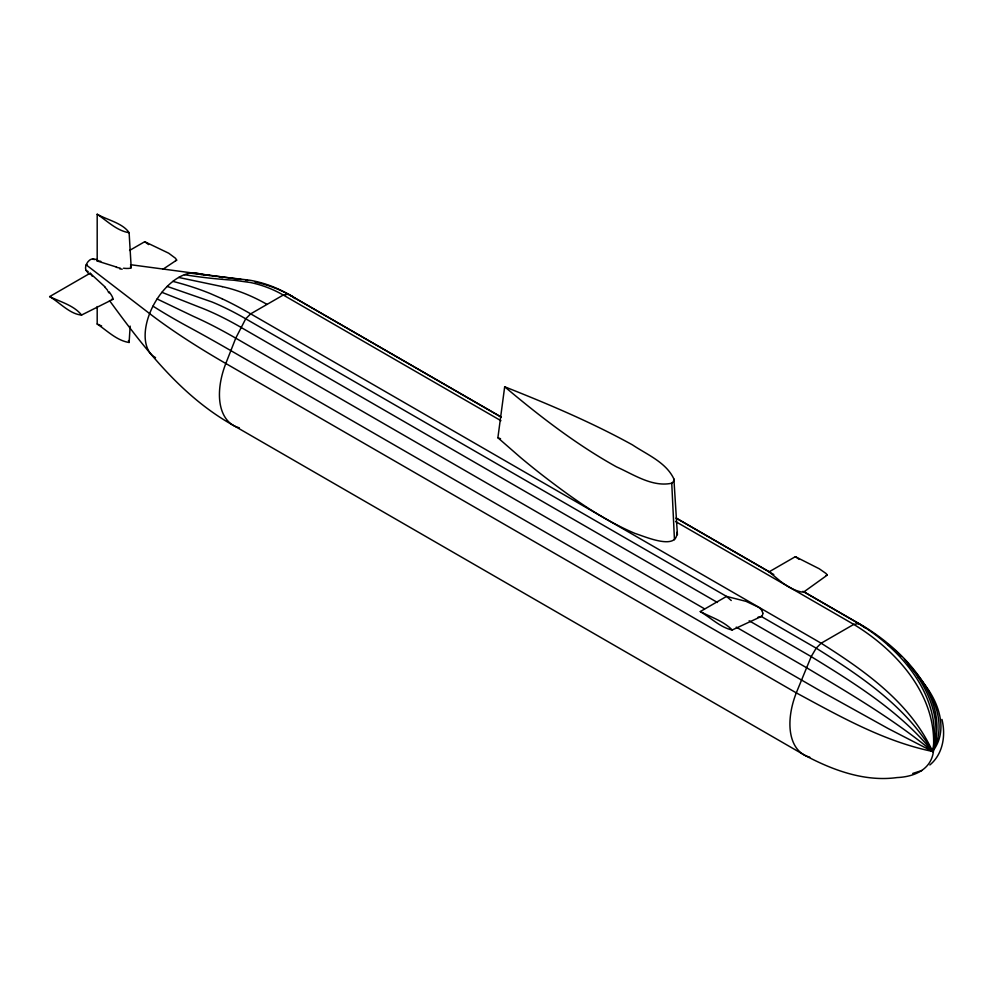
<?xml version="1.0" encoding="UTF-8"?>
<svg xmlns="http://www.w3.org/2000/svg" width="993" height="993" viewBox="0 0 993 993"><rect width="100%" height="100%" fill="white"/><g stroke="black" fill="none" stroke-linecap="round" stroke-linejoin="round"><path stroke-width="1.49" d="M97.19 306.527L97.19 324.041C107.182 330.719 116.889 340.661 129.115 342.473L130.157 326.101M675.55 521.511L853.757 624.398C895.5 649.683 935.195 693.077 933.619 744.725C934.996 766.906 917.582 776.687 897.027 777.569C864.816 782.012 832.742 770.233 804.69 755.226L234.211 425.86C181.545 396.803 144.32 348.208 109.503 300.581M676.928 532.31C677.549 551.351 643.861 536.059 635.148 533.489C601.386 519.202 571.434 497.505 542.526 475.275A1160.643 670.089 0 0 1 520.742 457.674L497.89 437.752L504.68 386.774C548.186 404.002 591.443 422.248 632.454 444.876C646.989 454.62 666.129 462.291 673.899 478.986L677.412 534.805M673.899 478.986L673.552 481.444L671.752 483.231C652.302 487.414 633.621 474.455 616.529 466.884C576.35 444.566 539.77 416.315 504.68 386.774M109.106 291.818C110.211 293.208 115.498 300.594 111.477 299.34M87.235 264.945L86.18 264.858L149.633 313.602A404.052 85.386 21.2 0 0 225.808 363.5L796.287 692.866C839.656 716.276 883.832 741.411 932.539 751.44C943.598 698.129 901.694 649.31 858.734 623.604L802.878 591.307M152.984 306.142A459.262 101.708 14.9 0 0 188.67 327.007A346.234 30.51 33.6 0 1 230.773 350.591L819.163 690.222L888.462 728.701L932.539 751.44C943.648 718.522 926.01 683.743 904.449 659.352M49.65 296.597C60.424 301.922 73.892 305.347 81.575 315.029C70.069 314.272 59.667 302.493 49.65 296.597L90.115 273.236L105.159 287.039M129.562 250.459L144.73 241.709L168.673 253.19L175.525 258.292L176.655 260.129L175.525 260.675M736.247 627.129L806.242 667.532C849.586 693.437 893.539 719.155 932.539 751.44C951.716 699.655 904.486 651.209 863.711 626.298L804.28 591.989M500.559 416.626L288.255 294.238L283.278 295.033L250.683 313.85L245.705 318.803L235.751 338.166L225.808 363.5A67.226 38.814 -60 0 0 239.325 427.797M921.268 680.515C937.665 699.035 949.78 729.607 932.539 751.44C905.802 706.073 859.913 675.6 816.184 648.168L761.308 616.479L732.189 629.996C720.67 627.663 710.541 617.596 700.276 611.576L726.541 596.408L746.066 601.361L758.54 607.219A23.273 17.216 -20.9 0 1 762.065 610.683M676.32 518.284L769.091 571.844L795.356 556.676L819.287 568.79L826.151 573.582L827.268 575.108L826.151 575.332M749.144 620.774L811.207 656.609C854.762 683.482 899.894 711.323 932.539 751.44C949.656 721.613 930.106 686.014 908.161 664.59M97.19 214.252C107.182 220.93 116.889 230.873 129.115 232.685C122.71 223.09 107.306 219.987 97.19 214.252L97.19 260.973L116.665 267.105M129.115 342.473L128.445 340.562M761.308 616.479L758.069 617.174M929.858 764.958C943.065 754.01 945.919 735.366 941.947 719.416M123.542 268.222C125.155 268.482 133.67 269.078 130.48 266.422M827.268 575.108L803.858 591.915A4.841 1.676 14.9 0 1 800.42 591.754L797.118 590.823A22.864 7.919 14.9 0 1 791.371 588.278L788.951 586.975M163.001 269.227L176.655 260.129M81.575 315.029L113.078 299.265M921.914 770.518L912.716 773.448M97.19 260.973L100.802 261.308M200.263 274.068L209.871 275.495M190.159 273.162L249.454 280.175A180.788 140.51 -89.2 0 1 288.268 294.176L501.229 417.197M241.336 279.517L130.53 264.697M92.994 258.974L97.5 259.657M213.073 276.004L216.263 276.526M219.453 277.072L222.631 277.63M178.69 277.457L222.283 286.617M167.209 286.418L211.807 301.909A180.788 45.256 40.5 0 1 245.681 318.765M497.89 437.752L500.546 438.745M161.909 292.327L199.034 306.998A210.516 57.681 41.6 0 1 240.703 327.181M97.19 324.041L101.609 325.952M700.276 611.576C710.988 617.224 723.698 621.134 732.189 629.996M222.097 298.756L210.615 293.705A460.231 164.006 -11.8 0 0 172.906 281.379M157.117 298.967L193.647 316.469A262.847 62.298 39.9 0 1 235.738 338.154M773.808 574.55L769.091 571.844L781.404 582.047M676.183 518.036L769.947 572.167M500.931 420.697L283.278 295.033A170.25 135.818 -80.7 0 0 250.31 282.496L233.951 280.237A460.231 181.148 -14.9 0 1 184.475 274.701M788.864 586.925L788.864 586.925A70.838 24.54 14.9 0 1 781.454 582.047M245.705 318.803L726.541 596.408L731.245 600.517M240.728 327.243L717.455 602.478M235.751 338.166L704.558 608.833M795.356 556.676L799.216 559.382M144.73 241.709L148.59 244.576M887.792 644.42L901.483 656.261M865.263 627.911L858.734 623.604L853.757 624.398L821.161 643.216L816.184 648.168L811.207 656.609L796.287 692.866A67.226 38.814 -60 0 0 809.804 757.163M293.22 296.932L294.784 298.545M917.706 676.258L919.481 678.393M86.18 270.481L88.985 274.093M92.212 276.203L90.115 273.236M761.991 610.72L762.835 613.14M932.539 751.44C910.792 703.143 864.667 670.734 821.161 643.216L250.683 313.85A170.25 29.653 37.2 0 0 222.109 298.781M129.115 232.685L131.213 267.862M671.752 483.231L674.458 539.696M155.553 357.629A47.453 27.394 -60 0 1 154.163 303.92A47.453 27.394 -60 0 1 201.356 274.54M222.295 286.679A212.663 122.784 60 0 1 266.98 304.367M245.532 280.212A210.516 161.921 88.3 0 1 247.617 280.535M254.891 281.925A210.516 161.921 88.3 0 1 293.258 296.845M762.785 613.153A4.953 3.662 -20.9 0 1 761.37 616.529M88.129 271.511A6.889 3.972 -60 0 1 86.701 263.691A6.889 3.972 -60 0 1 94.323 259.632M120.165 268.085A94.931 42.761 -21.4 0 1 116.38 267.316M122.201 269.177A60.672 23.584 -16.9 0 1 119.669 268.805M107.952 291.445A62.125 23.137 75.7 0 1 109.007 292.885M105.109 287.399A94.931 42.376 81 0 1 107.616 290.328"/></g></svg>
